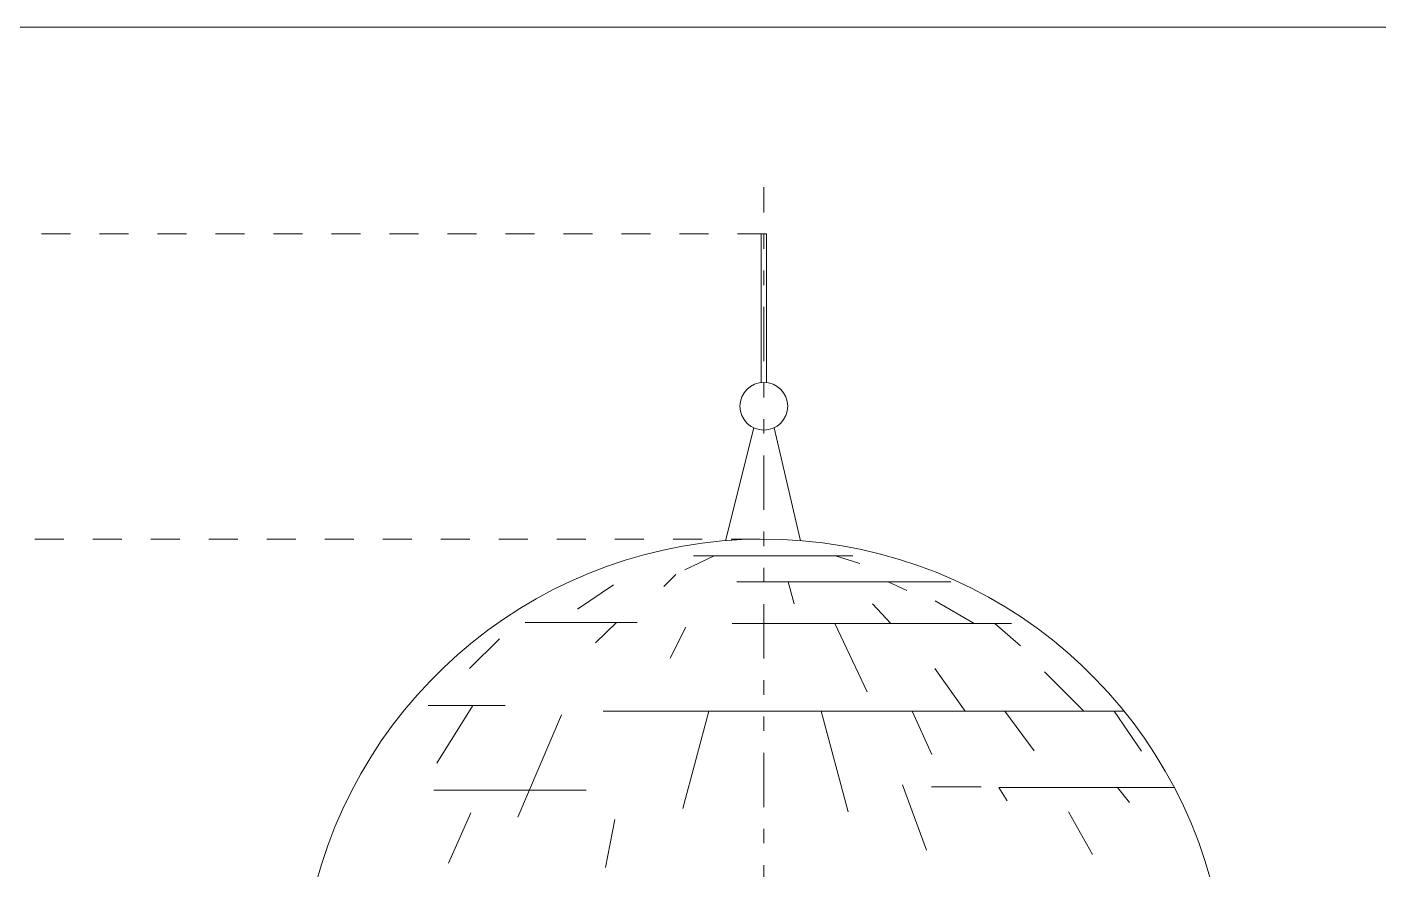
# Model space of a CAD drawing. Header units: millimetres. Extents: x -490789 to -449459, y 209001 to 327650.
# Drawn here: x -470468 to -463890, y 263748 to 267850 of the extents above; entities that cross this region are included whole.
import ezdxf

# ---------------------------------------------------------------- set-up
doc = ezdxf.new("R2010")
doc.units = ezdxf.units.MM
doc.header["$MEASUREMENT"] = 0
doc.linetypes.add('2-Штрих-Штриховая', pattern=[723.19442, 264.583325, -105.833328, 70.555556, -105.833328, 70.555556, -105.833328])
doc.linetypes.add('Штриховая', pattern=[282.222223, 141.111112, -141.111112])
for name, color, linetype, lineweight in [('0_Ном._пера__12_Ном._пера__12_Ном._пера__12', 12, 'Continuous', 18), ('0_Ном._пера__7_Ном._пера__7_Ном._пера__7', 7, 'Continuous', 18), ('0_Ном_пера__14_Ном_пера__14_Ном_пера__14_Ном_пера__14_Ном_пера__14_Ном_пера__14_Ном_пера__14_Ном_пера__14_Ном_пера__14_Ном_пера__14_Ном_пера__14_Ном_пера__14_Ном_пера__14_Ном_пера__14_Ном_пера__14_Ном_пера__14_Ном_пера__14_Ном._пера__14_Ном_пера__14_Ном_2_Ном._пера__8', 8, 'Continuous', 18), ('0_Ном_пера__15_Ном_пера__15_Ном_пера__15_Ном_пера__15_Ном_пера__15_Ном_пера__15_Ном_пера__15_Ном_пера__15_Ном_пера__15_Ном_пера__15_Ном_пера__15_Ном_пера__15_Ном_пера__15_Ном_пера__15_Ном_пера__15_Ном._пера__15_Ном_пера__15_Ном._пера__15_Ном_пера__15_Но_1_Ном._пера__8', 8, 'Continuous', 18), ('0_Ном_пера__7_Ном_пера__7_Ном_пера__7_Ном_пера__7_Ном_пера__7_Ном_пера__7_Ном_пера__7_Ном_пера__7_Ном_пера__7_Ном_пера__7_Ном_пера__7_Ном_пера__7_Ном_пера__7_Ном_пера__7_Ном_пера__7_Ном_пера__7_Ном_пера__7_Ном_пера__7_Ном_пера__7_Ном_пера__7_Ном_пера__7_C_Ном._пера__8', 8, 'Continuous', 18), ('11EXPLICACIA_Ном_пера__7_Ном_пера__7_Ном_пера__7_Ном_пера__7_Ном_пера__7_Ном_пера__7_Ном_пера__7_Ном_пера__7_Ном_пера__7_Ном_пера__7_Ном._пера__7_Ном_пера__7_Ном._пера__7_Ном_пера__7_Ном._пера__7_Ном_пера__7_Ном_пера__7_Ном_пера__7_Ном_пера__7_Ном._пера_8_Ном._пера__7', 7, 'Continuous', 18), ('Line 0.25_Ном_пера__7_Ном_пера__7_Ном_пера__7_Ном_пера__7_Ном_пера__7_Ном_пера__7_Ном_пера__7_Ном_пера__7_Ном_пера__7_Ном_пера__7_Ном_пера__7_Ном._пера__7_Ном._пера__7_Ном._пера__7_Ном._пера__7_Ном._пера__102_Ном._пера__102', 102, 'Continuous', 18)]:
    doc.layers.add(name, color=color, linetype=linetype, lineweight=lineweight)

msp = doc.modelspace()

# ---------------------------------------------------------------- linework, layer by layer
at = {"layer": '0_Ном._пера__12_Ном._пера__12_Ном._пера__12', "linetype": '2-Штрих-Штриховая'}
msp.add_line((-466883.1, 248144.1), (-466883.1, 267070.3), dxfattribs=at)
at = {"layer": '0_Ном._пера__7_Ном._пера__7_Ном._пера__7', "linetype": 'Continuous'}
for p, q in [((-466896.5, 266844), (-466870.1, 266844)), ((-466896.5, 266119.7), (-466896.5, 266844)), ((-466870.1, 266844), (-466870.1, 266120.1)), ((-467069.4, 265350.4), (-466931.7, 265898.9)), ((-466829.4, 265901.9), (-466833, 265899.6)), ((-466833, 265899.6), (-466704.5, 265350.3))]:
    msp.add_line(p, q, dxfattribs=at)
msp.add_circle((-466883.1, 266004.4), 116.1, dxfattribs=at)
msp.add_arc((-466883.1, 263104), 2254.1, 12.72646, 167.67622, dxfattribs=at)
at = {"layer": '0_Ном_пера__14_Ном_пера__14_Ном_пера__14_Ном_пера__14_Ном_пера__14_Ном_пера__14_Ном_пера__14_Ном_пера__14_Ном_пера__14_Ном_пера__14_Ном_пера__14_Ном_пера__14_Ном_пера__14_Ном_пера__14_Ном_пера__14_Ном_пера__14_Ном_пера__14_Ном._пера__14_Ном_пера__14_Ном_2_Ном._пера__8', "linetype": 'Continuous'}
for p, q in [((-467124.1, 265277.4), (-467267.4, 265207.8)), ((-466449.4, 265277.4), (-467225.2, 265277.4)), ((-466529.4, 265275.3), (-466416.6, 265238.8)), ((-467311.8, 265186), (-467369.8, 265128)), ((-465973.6, 265150.7), (-467014.9, 265150.7)), ((-466764, 265150.7), (-466736.1, 265043.6)), ((-466186.7, 265107.3), (-466278.8, 265150.7)), ((-467614.3, 265134.8), (-467788.9, 265016.8)), ((-466264.4, 264947.9), (-466355.2, 265043.9)), ((-465860.2, 264947.9), (-466050.1, 265057.5)), ((-467498.9, 264952.5), (-468044.2, 264952.5)), ((-467600, 264952.5), (-467702.3, 264852.8)), ((-465677.9, 264947.9), (-467037.3, 264947.9)), ((-466538, 264947.9), (-466381, 264615.7)), ((-465759.5, 264947.9), (-465635.1, 264838.8)), ((-467262.7, 264929.6), (-467338.4, 264778.2)), ((-468169.8, 264873.6), (-468315, 264728.4)), ((-465904, 264521.3), (-466051.3, 264729)), ((-465326.6, 264521.3), (-465518.1, 264712.8)), ((-468140.9, 264548.2), (-468516.9, 264548.2)), ((-468298.6, 264548.2), (-468474.6, 264267.3)), ((-467868.2, 264503), (-468079.2, 264005)), ((-465132.4, 264521.3), (-467665.1, 264521.3)), ((-467150.2, 264521.3), (-467277.4, 264046.7)), ((-466604.7, 264521.3), (-466473.4, 264031.2)), ((-466161.9, 264521.3), (-466065.5, 264310.3)), ((-465710.5, 264521.3), (-465568.4, 264328.2)), ((-465179.3, 264521.3), (-465046.1, 264326.8)), ((-466207.7, 264161.8), (-466092.4, 263844)), ((-467746.9, 264136.1), (-468488.7, 264136.1)), ((-465824.9, 264153.2), (-466067.7, 264153.2)), ((-465739, 264149.2), (-465698.7, 264084.4)), ((-464885.9, 264149.2), (-465739, 264149.2)), ((-465163.2, 264149.2), (-465103.5, 264076.4))]:
    msp.add_line(p, q, dxfattribs=at)
at = {"layer": '0_Ном_пера__15_Ном_пера__15_Ном_пера__15_Ном_пера__15_Ном_пера__15_Ном_пера__15_Ном_пера__15_Ном_пера__15_Ном_пера__15_Ном_пера__15_Ном_пера__15_Ном_пера__15_Ном_пера__15_Ном_пера__15_Ном_пера__15_Ном._пера__15_Ном_пера__15_Ном._пера__15_Ном_пера__15_Но_1_Ном._пера__8', "linetype": 'Continuous'}
msp.add_line((-467607.5, 263994.6), (-467653.7, 263760.2), dxfattribs=at)
at = {"layer": '0_Ном_пера__7_Ном_пера__7_Ном_пера__7_Ном_пера__7_Ном_пера__7_Ном_пера__7_Ном_пера__7_Ном_пера__7_Ном_пера__7_Ном_пера__7_Ном_пера__7_Ном_пера__7_Ном_пера__7_Ном_пера__7_Ном_пера__7_Ном_пера__7_Ном_пера__7_Ном_пера__7_Ном_пера__7_Ном_пера__7_Ном_пера__7_C_Ном._пера__8', "linetype": 'Continuous'}
for p, q in [((-468308.8, 264026.7), (-468417.8, 263781.5)), ((-465283.6, 263823.9), (-465400.4, 264031.6))]:
    msp.add_line(p, q, dxfattribs=at)
at = {"layer": '11EXPLICACIA_Ном_пера__7_Ном_пера__7_Ном_пера__7_Ном_пера__7_Ном_пера__7_Ном_пера__7_Ном_пера__7_Ном_пера__7_Ном_пера__7_Ном_пера__7_Ном._пера__7_Ном_пера__7_Ном._пера__7_Ном_пера__7_Ном._пера__7_Ном_пера__7_Ном_пера__7_Ном_пера__7_Ном_пера__7_Ном._пера_8_Ном._пера__7', "linetype": 'Continuous'}
msp.add_line((-449547.7, 267849.5), (-488747.7, 267849.5), dxfattribs=at)
at = {"layer": 'Line 0.25_Ном_пера__7_Ном_пера__7_Ном_пера__7_Ном_пера__7_Ном_пера__7_Ном_пера__7_Ном_пера__7_Ном_пера__7_Ном_пера__7_Ном_пера__7_Ном_пера__7_Ном._пера__7_Ном._пера__7_Ном._пера__7_Ном._пера__7_Ном._пера__102_Ном._пера__102', "linetype": 'Штриховая'}
for p, q in [((-466870.1, 266844), (-482754, 266844)), ((-466870.1, 266844), (-482754, 266844)), ((-466901.7, 265358.1), (-482779.9, 265358.1)), ((-466901.7, 265358.1), (-482779.9, 265358.1))]:
    msp.add_line(p, q, dxfattribs=at)

doc.saveas('drawing.dxf')
